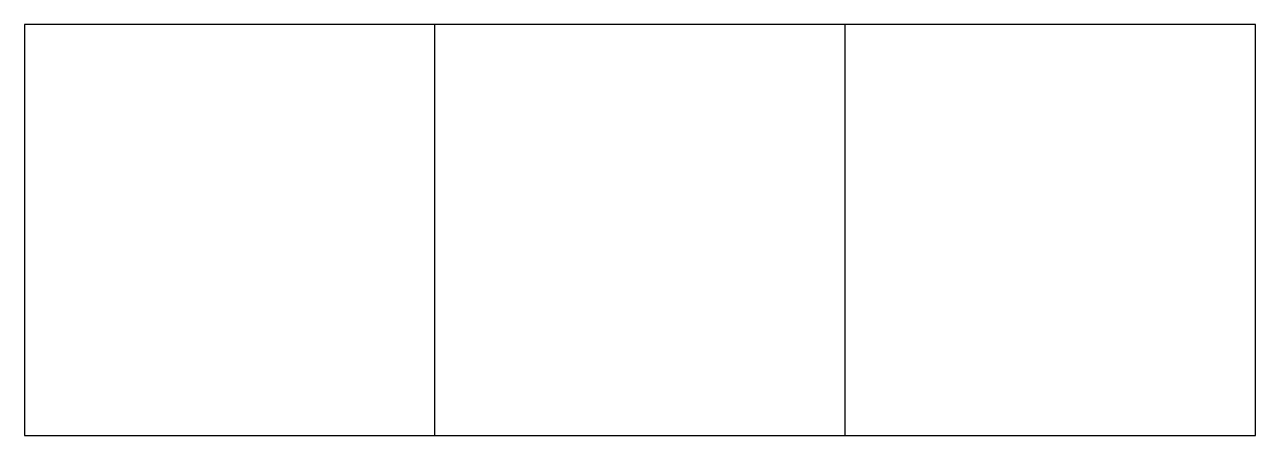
# Model space of a CAD drawing. Header units: millimetres. Extents: x 0 to 900, y 0 to 300.
import ezdxf

# ---------------------------------------------------------------- set-up
doc = ezdxf.new("R2010")
doc.units = ezdxf.units.MM

msp = doc.modelspace()

# ---------------------------------------------------------------- linework, layer by layer
for p, q in [((300, 0), (300, 300)), ((600, 0), (600, 300))]:
    msp.add_line(p, q)
msp.add_lwpolyline([(0, 0), (900, 0), (900, 300), (0, 300)], close=True)

doc.saveas('drawing.dxf')
